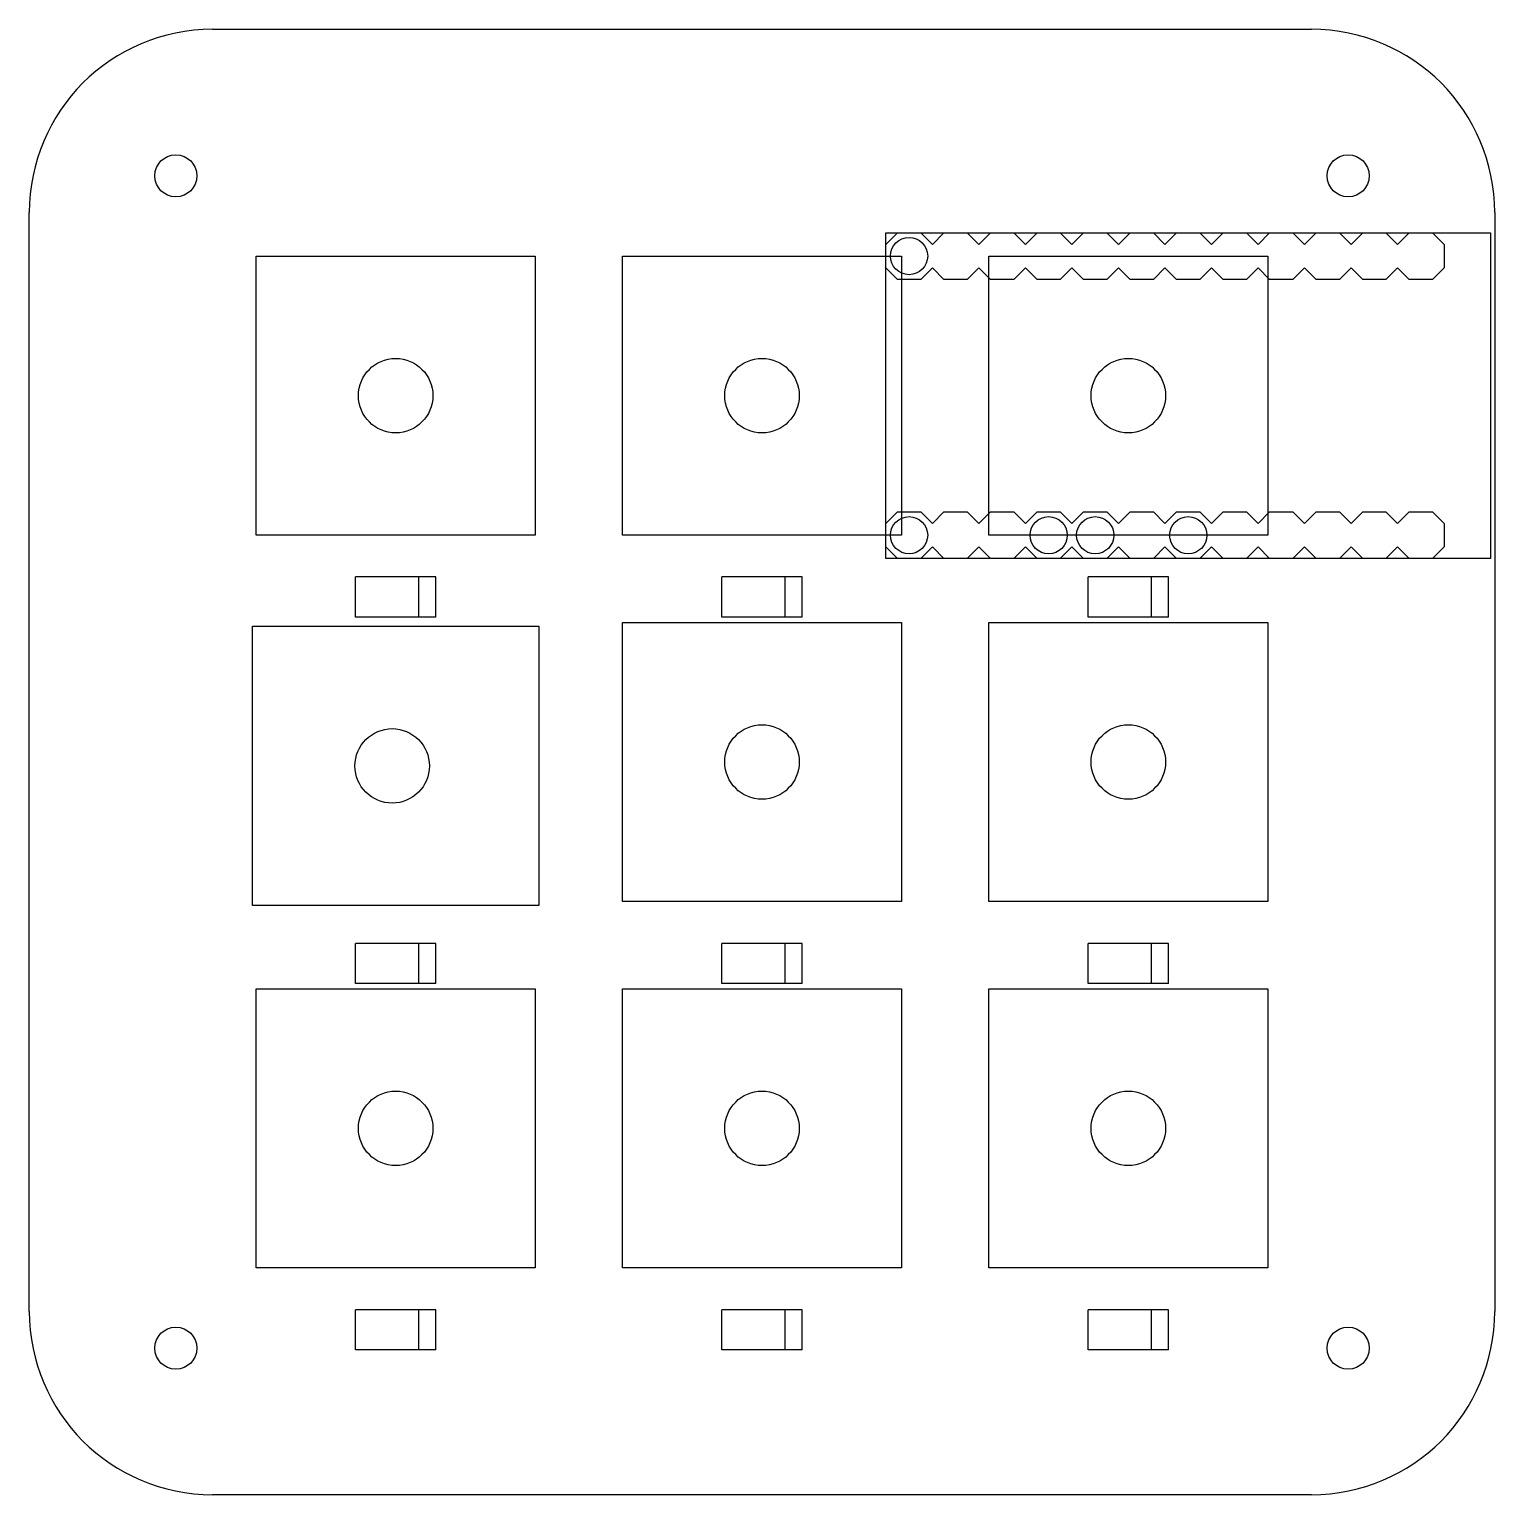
# Model space of a CAD drawing. Header units: millimetres. Extents: x 0 to 80, y 0 to 80.
import ezdxf

# ---------------------------------------------------------------- set-up
doc = ezdxf.new("R2010")
doc.units = ezdxf.units.MM

msp = doc.modelspace()

# ---------------------------------------------------------------- linework, layer by layer
for points in [[(10, 80), (70, 80)], [(0, 10), (0, 70)], [(80, 70), (80, 10)], [(22.2, 50.1), (17.8, 50.1)], [(17.8, 47.9), (17.8, 50.1)], [(21.261, 47.9), (21.261, 50.1)], [(22.2, 47.9), (22.2, 50.1)], [(42.2, 50.1), (37.8, 50.1)], [(37.8, 47.9), (37.8, 50.1)], [(41.261, 47.9), (41.261, 50.1)], [(42.2, 47.9), (42.2, 50.1)], [(62.2, 50.1), (57.8, 50.1)], [(57.8, 47.9), (57.8, 50.1)], [(61.261, 47.9), (61.261, 50.1)], [(62.2, 47.9), (62.2, 50.1)], [(22.2, 47.9), (17.8, 47.9)], [(42.2, 47.9), (37.8, 47.9)], [(62.2, 47.9), (57.8, 47.9)], [(22.2, 30.1), (17.8, 30.1)], [(17.8, 27.9), (17.8, 30.1)], [(21.261, 27.9), (21.261, 30.1)], [(22.2, 27.9), (22.2, 30.1)], [(42.2, 30.1), (37.8, 30.1)], [(37.8, 27.9), (37.8, 30.1)], [(41.261, 27.9), (41.261, 30.1)], [(42.2, 27.9), (42.2, 30.1)], [(62.2, 30.1), (57.8, 30.1)], [(57.8, 27.9), (57.8, 30.1)], [(61.261, 27.9), (61.261, 30.1)], [(62.2, 27.9), (62.2, 30.1)], [(22.2, 27.9), (17.8, 27.9)], [(42.2, 27.9), (37.8, 27.9)], [(62.2, 27.9), (57.8, 27.9)], [(22.2, 10.1), (17.8, 10.1)], [(17.8, 7.9), (17.8, 10.1)], [(21.261, 7.9), (21.261, 10.1)], [(22.2, 7.9), (22.2, 10.1)], [(42.2, 10.1), (37.8, 10.1)], [(37.8, 7.9), (37.8, 10.1)], [(41.261, 7.9), (41.261, 10.1)], [(42.2, 7.9), (42.2, 10.1)], [(62.2, 10.1), (57.8, 10.1)], [(57.8, 7.9), (57.8, 10.1)], [(61.261, 7.9), (61.261, 10.1)], [(62.2, 7.9), (62.2, 10.1)], [(22.2, 7.9), (17.8, 7.9)], [(42.2, 7.9), (37.8, 7.9)], [(62.2, 7.9), (57.8, 7.9)], [(70, 0), (10, 0)]]:
    msp.add_lwpolyline(points)
for points in [[(71.525, 68.89), (72.16, 68.255), (72.795, 68.89), (74.065, 68.89), (74.7, 68.255), (75.335, 68.89), (76.605, 68.89), (77.24, 68.255), (77.24, 66.985), (76.605, 66.35), (75.335, 66.35), (74.7, 66.985), (74.065, 66.35), (72.795, 66.35), (72.16, 66.985), (71.525, 66.35), (70.255, 66.35), (69.62, 66.985), (68.985, 66.35), (67.715, 66.35), (67.08, 66.985), (66.445, 66.35), (65.175, 66.35), (64.54, 66.985), (63.905, 66.35), (62.635, 66.35), (62, 66.985), (61.365, 66.35), (60.095, 66.35), (59.46, 66.985), (58.825, 66.35), (57.555, 66.35), (56.92, 66.985), (56.285, 66.35), (55.015, 66.35), (54.38, 66.985), (53.745, 66.35), (52.475, 66.35), (51.84, 66.985), (51.205, 66.35), (49.935, 66.35), (49.3, 66.985), (48.665, 66.35), (47.395, 66.35), (46.76, 66.985), (46.76, 68.255), (47.395, 68.89), (48.665, 68.89), (49.3, 68.255), (49.935, 68.89), (51.205, 68.89), (51.84, 68.255), (52.475, 68.89), (53.745, 68.89), (54.38, 68.255), (55.015, 68.89), (56.285, 68.89), (56.92, 68.255), (57.555, 68.89), (58.825, 68.89), (59.46, 68.255), (60.095, 68.89), (61.365, 68.89), (62, 68.255), (62.635, 68.89), (63.905, 68.89), (64.54, 68.255), (65.175, 68.89), (66.445, 68.89), (67.08, 68.255), (67.715, 68.89), (68.985, 68.89), (69.62, 68.255), (70.255, 68.89), (71.525, 68.89)], [(79.78, 51.11), (46.76, 51.11), (46.76, 68.89), (79.78, 68.89), (79.78, 51.11)], [(12.38, 67.62), (27.62, 67.62), (27.62, 52.38), (12.38, 52.38), (12.38, 67.62)], [(32.38, 67.62), (47.62, 67.62), (47.62, 52.38), (32.38, 52.38), (32.38, 67.62)], [(52.38, 67.62), (67.62, 67.62), (67.62, 52.38), (52.38, 52.38), (52.38, 67.62)], [(52.475, 51.11), (51.84, 51.745), (51.205, 51.11), (49.935, 51.11), (49.3, 51.745), (48.665, 51.11), (47.395, 51.11), (46.76, 51.745), (46.76, 53.015), (47.395, 53.65), (48.665, 53.65), (49.3, 53.015), (49.935, 53.65), (51.205, 53.65), (51.84, 53.015), (52.475, 53.65), (53.745, 53.65), (54.38, 53.015), (55.015, 53.65), (56.285, 53.65), (56.92, 53.015), (57.555, 53.65), (58.825, 53.65), (59.46, 53.015), (60.095, 53.65), (61.365, 53.65), (62, 53.015), (62.635, 53.65), (63.905, 53.65), (64.54, 53.015), (65.175, 53.65), (66.445, 53.65), (67.08, 53.015), (67.715, 53.65), (68.985, 53.65), (69.62, 53.015), (70.255, 53.65), (71.525, 53.65), (72.16, 53.015), (72.795, 53.65), (74.065, 53.65), (74.7, 53.015), (75.335, 53.65), (76.605, 53.65), (77.24, 53.015), (77.24, 51.745), (76.605, 51.11), (75.335, 51.11), (74.7, 51.745), (74.065, 51.11), (72.795, 51.11), (72.16, 51.745), (71.525, 51.11), (70.255, 51.11), (69.62, 51.745), (68.985, 51.11), (67.715, 51.11), (67.08, 51.745), (66.445, 51.11), (65.175, 51.11), (64.54, 51.745), (63.905, 51.11), (62.635, 51.11), (62, 51.745), (61.365, 51.11), (60.095, 51.11), (59.46, 51.745), (58.825, 51.11), (57.555, 51.11), (56.92, 51.745), (56.285, 51.11), (55.015, 51.11), (54.38, 51.745), (53.745, 51.11), (52.475, 51.11)], [(12.19, 47.408), (27.811, 47.408), (27.811, 32.168), (12.19, 32.168), (12.19, 47.408)], [(32.38, 47.62), (47.62, 47.62), (47.62, 32.38), (32.38, 32.38), (32.38, 47.62)], [(52.38, 47.62), (67.62, 47.62), (67.62, 32.38), (52.38, 32.38), (52.38, 47.62)], [(12.38, 27.62), (27.62, 27.62), (27.62, 12.38), (12.38, 12.38), (12.38, 27.62)], [(32.38, 27.62), (47.62, 27.62), (47.62, 12.38), (32.38, 12.38), (32.38, 27.62)], [(52.38, 27.62), (67.62, 27.62), (67.62, 12.38), (52.38, 12.38), (52.38, 27.62)]]:
    msp.add_lwpolyline(points, close=True)
for centre, radius in [((8, 72), 1.15), ((72, 72), 1.15), ((48.03, 67.62), 1.016), ((20, 60), 2.032), ((40, 60), 2.032), ((60, 60), 2.032), ((48.03, 52.38), 1.016), ((55.65, 52.38), 1.016), ((58.19, 52.38), 1.016), ((63.27, 52.38), 1.016), ((19.81, 39.788), 2.032), ((40, 40), 2.032), ((60, 40), 2.032), ((20, 20), 2.032), ((40, 20), 2.032), ((60, 20), 2.032), ((8, 8), 1.15), ((72, 8), 1.15)]:
    msp.add_circle(centre, radius)
for centre, start, end in [((10, 70), 90, 180), ((70, 70), 360, 90), ((10, 10), 180, 270), ((70, 10), 270, 0)]:
    msp.add_arc(centre, 10, start, end)

doc.saveas('drawing.dxf')
